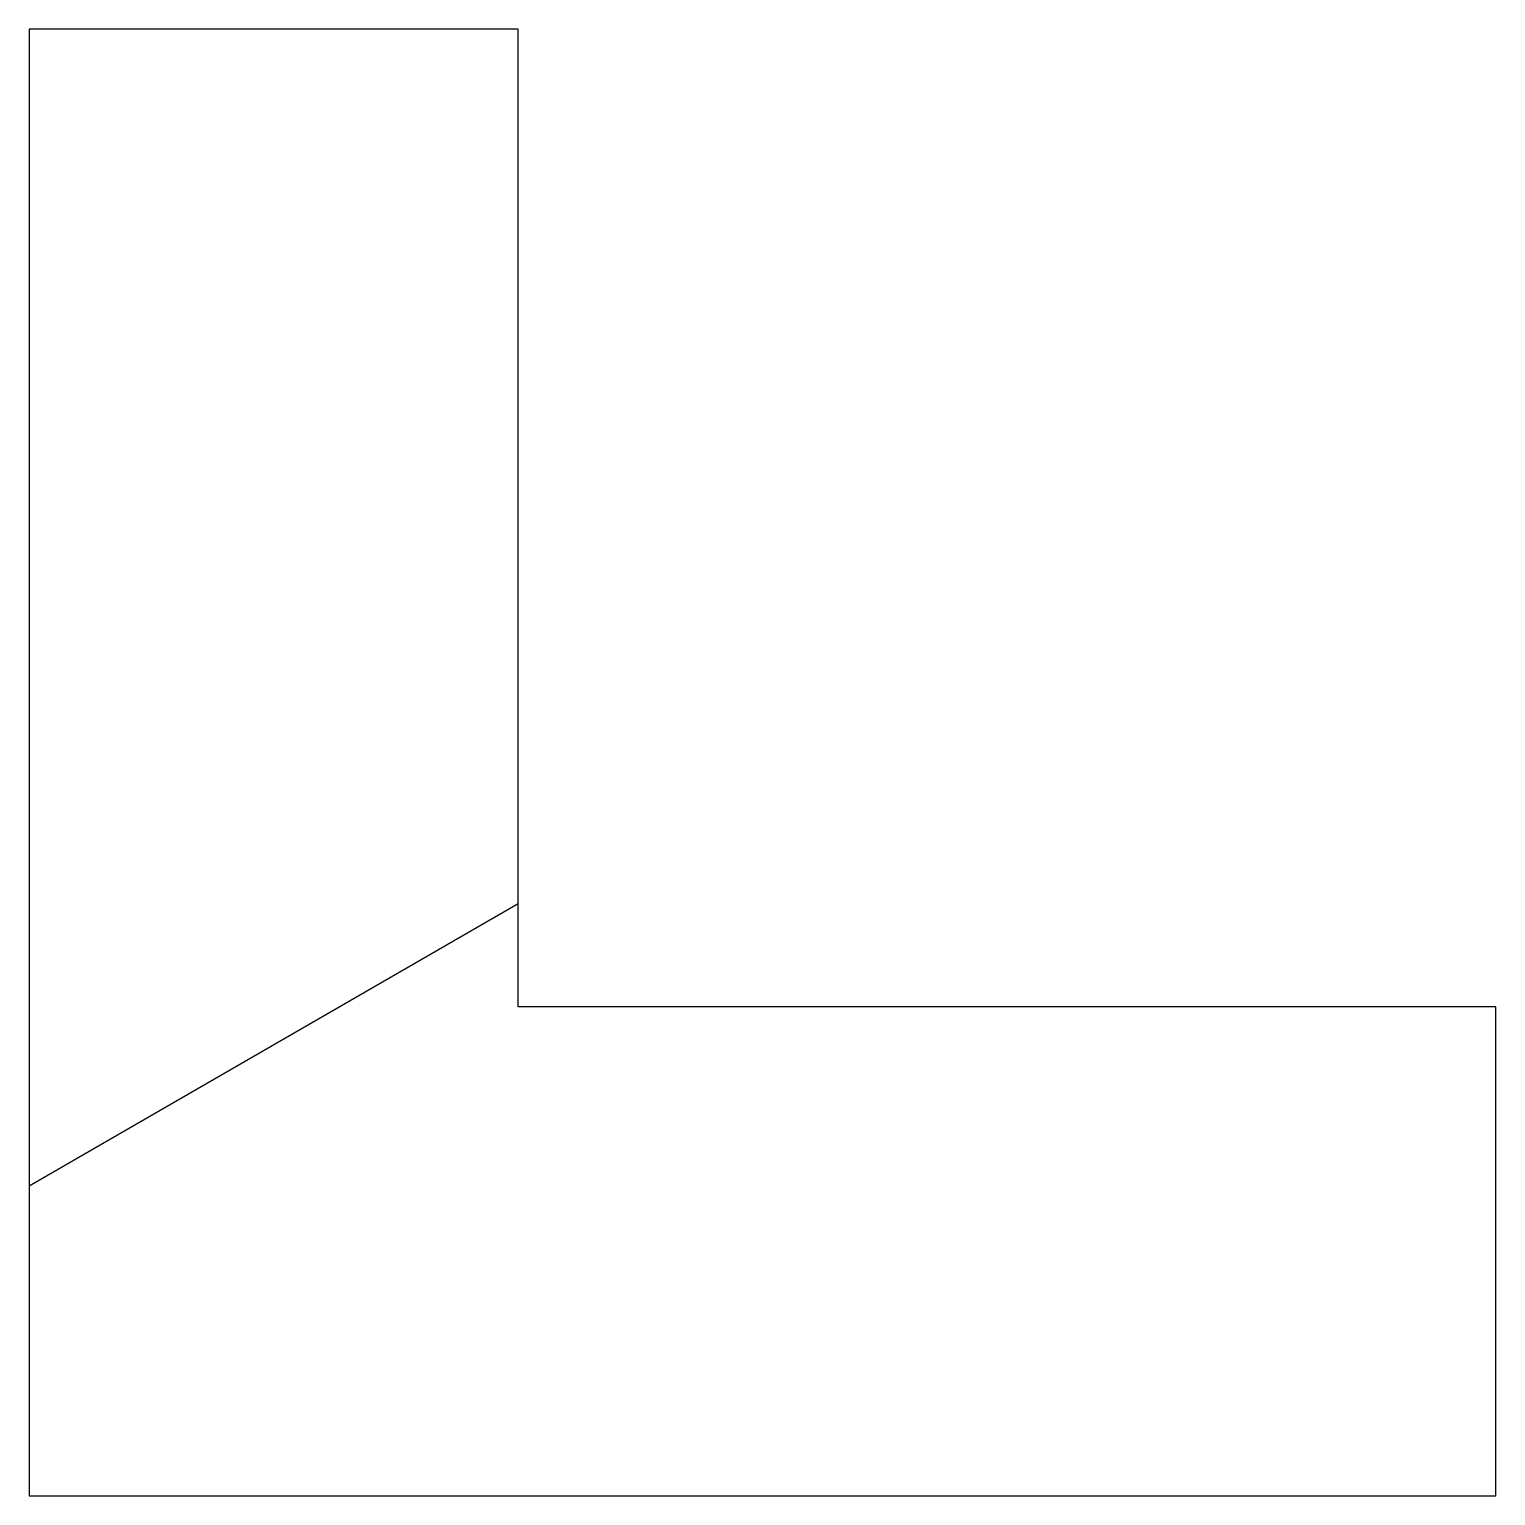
# Paper-space layout 'Polygon' of a CAD drawing. Header units: inches. Extents: x 2 to 8, y 2 to 8.
# The model-space entities are those that its viewports show. They can reach past a viewport. Long polylines and large blocks are cut down to what shows.
import ezdxf

# ---------------------------------------------------------------- set-up
doc = ezdxf.new("R2010")
doc.units = ezdxf.units.IN
doc.header["$MEASUREMENT"] = 0
doc.layers.get('0').update_dxf_attribs({"lineweight": 25})

msp = doc.modelspace()

# ---------------------------------------------------------------- linework, layer by layer
at = {"color": 1}
msp.add_line((-10, 0), (10, 0), dxfattribs=at)

psp = doc.layouts.new('Polygon')

# ---------------------------------------------------------------- linework, layer by layer
at = {"color": 2}
psp.add_lwpolyline([(2, 2), (8, 2), (8, 4), (4, 4), (4, 8), (2, 8)], close=True, dxfattribs=at)

# ---------------------------------------------------------------- viewports
at = {"layer": '0', "view_twist_angle": 30}
vp = psp.add_viewport(center=(5, 5), size=(6, 6), view_center_point=(0, 0), view_height=12, dxfattribs=at)
vp.dxf.flags = 0x10000  # cut along an outline
vp.dxf.clipping_boundary_handle = psp.add_lwpolyline([(2, 2), (8, 2), (8, 4), (4, 4), (4, 8), (2, 8)], format="xyb", close=True, dxfattribs={"invisible": 1}).dxf.handle

doc.saveas('drawing.dxf')
